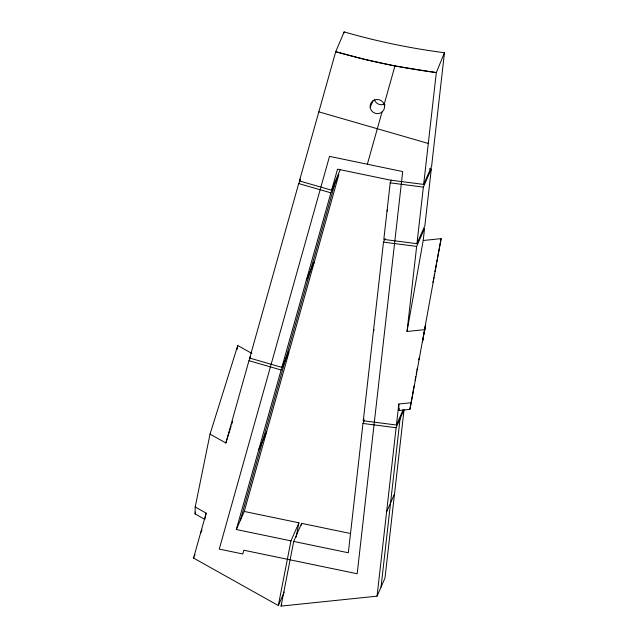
<?xml version="1.0" encoding="UTF-8"?>
<svg xmlns="http://www.w3.org/2000/svg" width="638" height="638" viewBox="0 0 638 638"><rect width="100%" height="100%" fill="white"/><g stroke="black" fill="none" stroke-linecap="round" stroke-linejoin="round"><path stroke-width="0.96" d="M195.196 506.995L206.162 513.135L204.774 519.364L195.037 513.909L195.196 506.995L210.03 434.119L237.759 345.533L251.922 353.468M364.17 420.745L362.974 423.457L348.34 552.771L293.703 541.431L281.055 606.1L377.066 596.155L384.993 578.084L404.061 409.652L396.126 427.723L377.066 596.155M403.176 409.66L396.437 425.02L363.285 420.753L383.502 242.129L385.089 238.516M391.397 180.139L390.209 182.851L383.805 239.417L416.957 243.684L424.884 225.621L431.288 169.054L429.342 168.799M396.437 425.02L398.814 404.014L411.223 402.73L441.129 238.636L423.201 240.494L407.02 331.481L424.948 329.623M407.02 331.481L416.654 246.396L424.581 228.324L423.201 240.494M416.957 243.684L423.361 187.117L431.288 169.054M331.608 190.22L337.526 169.15L390.512 180.147L423.664 184.414L436.32 72.58L444.455 52.723A653.687 635.895 23.7 0 1 344.145 31.9L335.724 51.702L299.437 180.929L331.608 190.22L340.277 169.517M381.03 587.12L400.09 418.688M444.455 52.723L431.599 166.343L423.664 184.414M422.508 341.633L422.531 341.761M411.223 402.73L409.859 409.389L398.83 410.529L399.141 408.583M422.691 340.501L423.185 337.709M425.235 327.406L425.61 325.029L425.227 326.8M425.012 328.674L424.605 330.923M409.859 409.389L412.212 396.302M412.387 395.369L414.07 386.022M415.083 380.415L415.753 376.675M416.263 373.876L416.598 372.002M416.933 370.136L417.268 368.262M418.783 359.856L419.126 357.982M423.321 336.96L423.76 334.559M424.533 331.321L423.919 334.631M423.991 333.307L424.302 331.648M432.915 282.411L433.226 280.76M433.529 279.109L433.84 277.458M434.151 275.799L434.462 274.149M434.925 271.676L436.48 263.414M436.791 261.763L437.253 259.283M437.405 258.462L437.875 255.982M438.027 255.152L441.129 238.636M423.608 336.298L423.313 337.845M424.605 330.013L425.123 327.326M423.05 339.185L422.659 341.171M206.162 513.135L193.545 558.059L278.32 605.534L290.968 540.865L298.903 522.801L244.266 511.461L236.331 529.524L290.968 540.865M296.072 537.276L298.903 522.801M301.256 525.297L301.63 523.367L350.421 533.488M236.921 349.648L237.759 345.533M210.03 434.119L225.86 442.987L248.964 360.693L250.551 357.081M281.868 367.368L330.875 192.835L338.802 174.764L289.796 349.305L281.868 367.368L249.697 358.077L298.704 183.545L300.291 179.924M343.77 33.24L344.145 31.9M270.408 366.89L219.249 549.095L242.783 553.975L243.836 550.227L357.176 573.753L402.698 171.566L329.519 156.382L320.882 187.117M270.775 365.582L320.515 188.425M236.331 529.524L281.127 369.984L289.062 351.921L244.266 511.461M240.295 520.488L285.098 360.949M285.832 358.333L334.838 183.8M367.352 164.237L382.01 112.057M384.164 104.369L394.954 65.937L436.32 72.58A655.545 637.697 23.7 0 1 335.724 51.702L365.175 59.493L394.954 65.937M195.037 513.909L195.555 512.075M225.86 442.987L231.163 426.025M231.754 424.134L232.639 421.311M299.437 180.929L300.235 179.118M249.697 358.077L250.192 356.945M370.168 107.296L373.094 100.629M306.368 280.098L314.303 262.035M384.507 105.812L384.993 104.696M200.452 533.448L202.039 529.835M193.545 558.059L194.04 556.934M194.534 555.802L195.029 554.677M258.733 449.758L266.66 431.687M387.011 211.138L387.505 210.006M373.389 331.441L373.637 330.875M373.892 330.309L374.139 329.742M293.703 541.431L301.63 523.367M278.32 605.534L284.269 591.984M281.055 606.1L281.844 604.29M363.285 420.753L364.075 418.943M386.596 511.939L394.523 493.868M390.209 182.851L423.361 187.117M383.502 242.129L416.654 246.396M362.974 423.457L396.126 427.723M318.841 111.849L428.297 143.462M298.704 183.545L330.875 192.835M248.964 360.693L281.127 369.984M398.814 404.014L398.83 410.529M384.076 104.241A7.257 7.058 23.7 0 1 374.354 99.68M371.499 110.621A7.257 7.058 23.7 0 0 383.948 109.553A7.257 7.058 23.7 0 0 376.564 99.488A7.257 7.058 23.7 0 0 371.499 110.621"/></g></svg>
